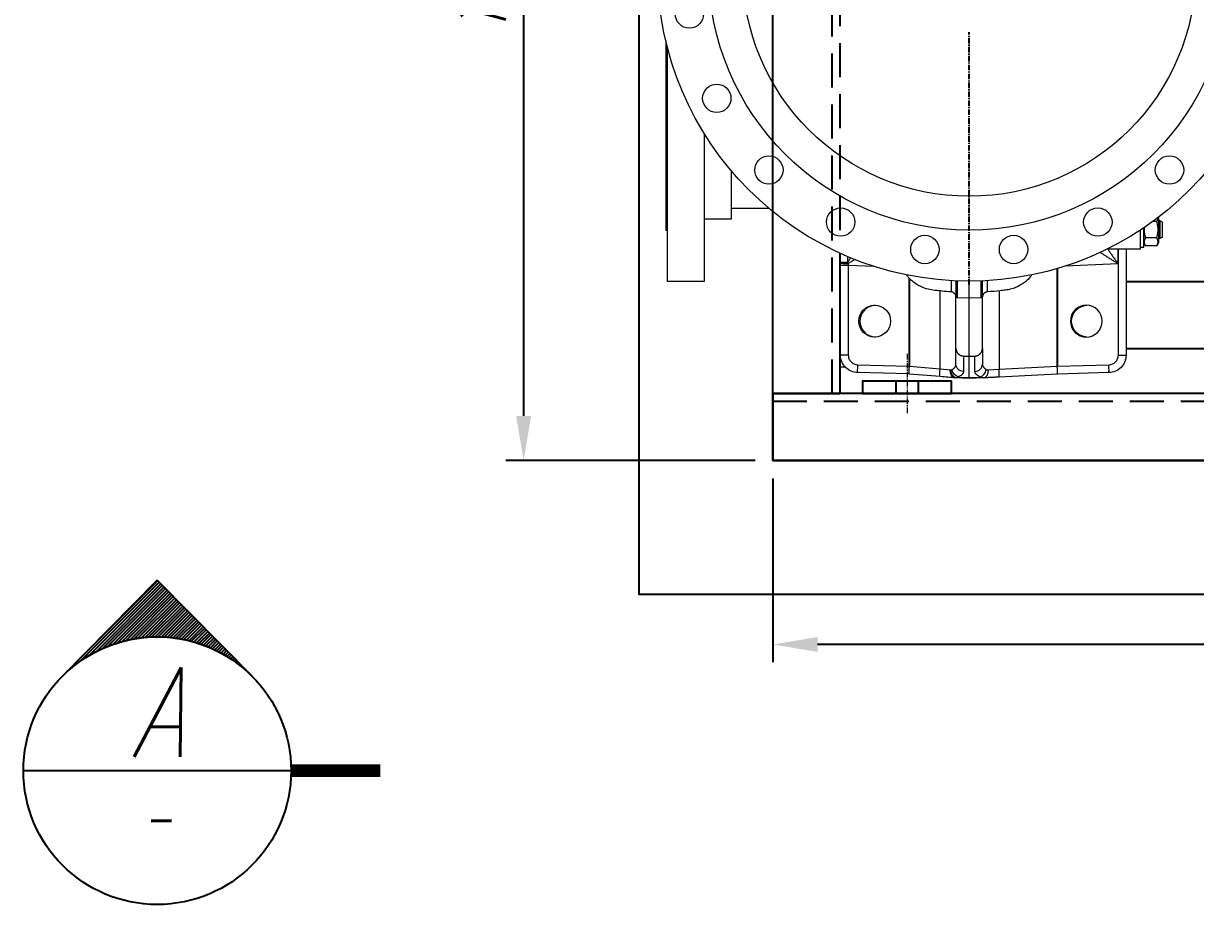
# Model space of a CAD drawing. Header units: millimetres. Extents: x -2122 to 22797, y 3569 to 89276.
# Drawn here: x 18591 to 19905, y 8156 to 9143 of the extents above; entities that cross this region are included whole.
import ezdxf
from ezdxf.enums import TextEntityAlignment as Align

# ---------------------------------------------------------------- set-up
doc = ezdxf.new("R2010")
doc.units = ezdxf.units.MM
doc.header["$LTSCALE"] = 20
doc.linetypes.add('CENTER', pattern=[2, 1.25, -0.25, 0.25, -0.25])
doc.linetypes.add('HIDDEN', pattern=[9.525, 6.35, -3.175])
doc.layers.add('IA-DIBUJO', color=3, linetype='Continuous', lineweight=30)
for name, color, linetype in [('IA-DIM', 7, 'Continuous'), ('IA-EJES', 4, 'CENTER'), ('IA-ESTRUCTURAS', 2, 'Continuous'), ('IA-SEGM', 1, 'HIDDEN'), ('IA-SIMBOLS', 2, 'Continuous')]:
    doc.layers.add(name, color=color, linetype=linetype)
doc.styles.add('ING-AMB', font='romans.shx', dxfattribs={"width": 0.75, "oblique": 15})
doc.styles.add('SALVADOR', font='romans.shx', dxfattribs={"width": 0.75, "oblique": 15})
doc.dimstyles.new('ING-AMB 12.5', dxfattribs={"dimscale": 12.5, "dimtxt": 3, "dimasz": 2.5, "dimexe": 1, "dimexo": 1, "dimgap": 1, "dimtad": 1, "dimdec": 0, "dimzin": 0, "dimdsep": 46, "dimtxsty": 'ING-AMB', "dimcen": 0.1, "dimclrd": 7, "dimclre": 7, "dimclrt": 2, "dimadec": 0, "dimazin": 0, "dimtfac": 1, "dimtdec": 0, "dimtmove": 0, "dimatfit": 3, "dimfxl": 1, "dimtolj": 1, "dimtzin": 0, "dimarcsym": 0})
doc.dimstyles.new('ING-AMB 20', dxfattribs={"dimscale": 20, "dimtxt": 3, "dimasz": 2.5, "dimexe": 1, "dimexo": 1, "dimgap": 1, "dimtad": 1, "dimdec": 0, "dimzin": 0, "dimdsep": 46, "dimtxsty": 'ING-AMB', "dimcen": 0.1, "dimclrd": 7, "dimclre": 7, "dimclrt": 2, "dimadec": 0, "dimazin": 0, "dimtfac": 1, "dimtdec": 0, "dimtmove": 0, "dimatfit": 0, "dimfxl": 1.25, "dimtolj": 1, "dimtzin": 0, "dimarcsym": 1})

# ---------------------------------------------------------------- blocks, each defined once
blk = doc.blocks.new('*U66')
at = {"layer": 'IA-EJES', "color": 0, "ltscale": 0.25, "transparency": 16777216}
for p, q in [((0, 69.85), (0, 352.75)), ((-352.75, 0), (-69.85, 0)), ((69.85, 0), (352.75, 0)), ((0, -352.75), (0, -69.85))]:
    blk.add_line(p, q, dxfattribs=at)
at = {"layer": 'IA-EJES', "color": 0, "linetype": 'Continuous', "ltscale": 0.25, "transparency": 16777216}
for p, q in [((0, -34.925), (0, 34.925)), ((-34.925, 0), (34.925, 0))]:
    blk.add_line(p, q, dxfattribs=at)
blk = doc.blocks.new('*D71')
at = {"layer": 'Defpoints', "color": 0, "transparency": 16777216}
for p in [(19431.3, 9753.2), (19151.9, 8653.2), (19431.3, 8653.2)]:
    blk.add_point(p, dxfattribs=at)
at = {"layer": 'IA-DIM', "color": 7, "lineweight": -2, "transparency": 16777216}
for p, q in [((19411.3, 9753.2), (19131.9, 9753.2)), ((19151.9, 9703.2), (19151.9, 8703.2)), ((19411.3, 8653.2), (19131.9, 8653.2))]:
    blk.add_line(p, q, dxfattribs=at)
at = {"layer": 'IA-DIM', "color": 7, "transparency": 16777216}
for points in [[(19143.5, 9703.2), (19160.2, 9703.2), (19151.9, 9753.2)], [(19143.5, 8703.2), (19160.2, 8703.2), (19151.9, 8653.2)]]:
    blk.add_solid(points, dxfattribs=at)
at = {"layer": 'IA-DIM', "color": 2, "transparency": 16777216, "insert": (19101.9, 9203.2), "char_height": 60, "attachment_point": 5, "rotation": 90, "style": 'ING-AMB'}
blk.add_mtext('\\A1;1100', dxfattribs=at)
blk = doc.blocks.new('*D72')
at = {"layer": 'Defpoints', "color": 0, "transparency": 16777216}
for p in [(19431.3, 8653.2), (22326.3, 8653.2), (19431.3, 8447.1)]:
    blk.add_point(p, dxfattribs=at)
at = {"layer": 'IA-DIM', "color": 7, "lineweight": -2, "transparency": 16777216}
for p, q in [((19431.3, 8633.2), (19431.3, 8427.1)), ((22326.3, 8633.2), (22326.3, 8427.1)), ((22276.3, 8447.1), (19481.3, 8447.1))]:
    blk.add_line(p, q, dxfattribs=at)
at = {"layer": 'IA-DIM', "color": 7, "transparency": 16777216}
for points in [[(19481.3, 8455.5), (19481.3, 8438.8), (19431.3, 8447.1)], [(22276.3, 8455.5), (22276.3, 8438.8), (22326.3, 8447.1)]]:
    blk.add_solid(points, dxfattribs=at)
at = {"layer": 'IA-DIM', "color": 2, "transparency": 16777216, "insert": (20878.8, 8497.1), "char_height": 60, "attachment_point": 5, "style": 'ING-AMB'}
blk.add_mtext('\\A1;2895', dxfattribs=at)
blk = doc.blocks.new('A$C95565289')
at = {"color": 0, "linetype": 'Continuous', "lineweight": 0}
for centre, radius in [((-3202.5, 13552.9), 349.2), ((-3252.2, 13866.4), 15.9), ((-3152.8, 13866.4), 15.9), ((-3346.6, 13835.7), 15.9), ((-3058.3, 13835.7), 15.9), ((-3202.5, 13552.9), 292.1), ((-3202.5, 13552.9), 254), ((-3427, 13777.4), 15.9), ((-2978, 13777.4), 15.9), ((-3485.4, 13697), 15.9), ((-2919.6, 13697), 15.9), ((-3516.1, 13602.5), 15.9), ((-2888.9, 13602.5), 15.9), ((-3516.1, 13503.2), 15.9), ((-2888.9, 13503.2), 15.9), ((-3485.4, 13408.7), 15.9), ((-2919.6, 13408.7), 15.9), ((-3427, 13328.3), 15.9), ((-2978, 13328.3), 15.9), ((-3346.6, 13270), 15.9), ((-3058.3, 13270), 15.9), ((-3252.2, 13239.3), 15.9), ((-3152.8, 13239.3), 15.9)]:
    blk.add_circle(centre, radius, dxfattribs=at)
blk = doc.blocks.new('*D73')
at = {"layer": 'Defpoints', "color": 0, "transparency": 16777216}
for p in [(19814.2, 9398.1), (19488.4, 9008.4)]:
    blk.add_point(p, dxfattribs=at)
at = {"layer": 'IA-DIM', "color": 7, "lineweight": -2, "transparency": 16777216}
blk.add_line((19650.8, 9202.6), (19794.2, 9374.1), dxfattribs=at)
at = {"layer": 'IA-DIM', "color": 7, "transparency": 16777216}
blk.add_solid([(19790.2, 9377.5), (19798.2, 9370.8), (19814.2, 9398.1)], dxfattribs=at)
at = {"layer": 'IA-DIM', "color": 2, "transparency": 16777216, "insert": (19667.7, 9271.5), "char_height": 37.5, "attachment_point": 5, "rotation": 50.1054, "style": 'ING-AMB'}
blk.add_mtext('\\A1;∅508', dxfattribs=at)
blk = doc.blocks.new('*X26')
at = {"color": 0}
for p, q in [((-1.416, 4.771), (2.656, 8.843)), ((-1.328, 4.683), (3.081, 9.091)), ((-1.239, 4.595), (2.763, 8.597)), ((-1.15, 4.507), (2.548, 8.205)), ((-1.061, 4.419), (2.385, 7.865)), ((-0.972, 4.331), (2.256, 7.559)), ((-0.883, 4.243), (2.15, 7.277)), ((-0.794, 4.155), (2.063, 7.013)), ((-0.705, 4.068), (1.991, 6.764)), ((-0.617, 3.98), (1.93, 6.526)), ((-0.528, 3.892), (1.88, 6.299)), ((-0.439, 3.804), (1.839, 6.081)), ((-0.35, 3.716), (1.805, 5.871)), ((-0.261, 3.628), (1.778, 5.667)), ((-0.172, 3.54), (1.758, 5.47)), ((-0.083, 3.452), (1.743, 5.278)), ((0.006, 3.364), (1.733, 5.092)), ((0.095, 3.277), (1.728, 4.91)), ((0.183, 3.189), (1.727, 4.733)), ((0.272, 3.101), (1.731, 4.559)), ((0.361, 3.013), (1.738, 4.39)), ((0.45, 2.925), (1.749, 4.224)), ((0.539, 2.837), (1.763, 4.061)), ((0.628, 2.749), (1.78, 3.902)), ((0.717, 2.661), (1.801, 3.745)), ((0.806, 2.573), (1.824, 3.592)), ((0.895, 2.486), (1.85, 3.441)), ((0.983, 2.398), (1.879, 3.293)), ((1.072, 2.31), (1.91, 3.148)), ((1.161, 2.222), (1.944, 3.004)), ((1.25, 2.134), (1.98, 2.864)), ((1.339, 2.046), (2.018, 2.725)), ((1.428, 1.958), (2.059, 2.589)), ((1.517, 1.87), (2.101, 2.455)), ((1.606, 1.782), (2.146, 2.323)), ((1.695, 1.695), (2.193, 2.193)), ((1.783, 1.607), (2.241, 2.065)), ((1.872, 1.519), (2.292, 1.938)), ((1.961, 1.431), (2.344, 1.814)), ((2.05, 1.343), (2.399, 1.692)), ((2.139, 1.255), (2.455, 1.571)), ((2.228, 1.167), (2.513, 1.452)), ((2.317, 1.079), (2.572, 1.335)), ((2.406, 0.991), (2.634, 1.219)), ((2.494, 0.903), (2.697, 1.106)), ((2.583, 0.816), (2.761, 0.993)), ((2.672, 0.728), (2.827, 0.883)), ((2.761, 0.64), (2.895, 0.774)), ((2.85, 0.552), (2.965, 0.667)), ((2.939, 0.464), (3.036, 0.561)), ((3.028, 0.376), (3.108, 0.457)), ((3.117, 0.288), (3.182, 0.354)), ((3.206, 0.2), (3.258, 0.253)), ((3.294, 0.112), (3.335, 0.153)), ((3.383, 0.025), (3.414, 0.055)), ((3.472, -0.063), (3.494, -0.042)), ((3.561, -0.151), (3.575, -0.137)), ((3.65, -0.239), (3.659, -0.23)), ((3.739, -0.327), (3.743, -0.323)), ((3.828, -0.415), (3.829, -0.413)), ((3.917, -0.503), (3.917, -0.503))]:
    blk.add_line(p, q, dxfattribs=at)
blk = doc.blocks.new('CIRCO1')
for q in [(-5.273, 5.333), (-5.273, -5.333)]:
    blk.add_line((-10.667, 0), q)
at = {"const_width": 0.7}
blk.add_lwpolyline([(0, -7.5), (0, -12.5)], dxfattribs=at)
blk.add_arc((0, 0), 7.5, 134.67785, 225.32215)
blk.add_blockref('*X26', (-9.227, -4.793))
blk = doc.blocks.new('CIRCO')
blk.add_line((-7.5, 0), (7.5, 0))
blk.add_circle((0, 0), 7.5)
at = {"style": 'SALVADOR', "oblique": 15, "width": 0.75}
for tag, height, p in [('N', 5, (0, 0.78)), ('REFER', 2, (0, -3.677))]:
    blk.add_attdef(tag, text='', height=height, dxfattribs=at).set_placement(p, align=Align.CENTER)

msp = doc.modelspace()

# ---------------------------------------------------------------- linework, layer by layer
for points in [[(19281.3, 9903.2), (22476.3, 9903.2), (22476.3, 8503.2), (19281.3, 8503.2)], [(19431.3, 9753.2), (22326.3, 9753.2), (22326.3, 8653.2), (19431.3, 8653.2)]]:
    msp.add_lwpolyline(points, close=True)
at = {"layer": 'IA-DIBUJO', "color": 3, "linetype": 'Continuous', "lineweight": 0}
for p, q in [((19311.3, 9123.4), (19311.3, 8911.1)), ((19312.8, 9117.2), (19312.8, 8854)), ((19354.2, 9019.6), (19354.2, 8854)), ((19384.5, 8977.9), (19384.5, 8923.8)), ((19426.8, 8935.7), (19384.5, 8935.7)), ((19384.5, 8923.8), (19354.2, 8923.8)), ((19861.3, 8921), (19857, 8921)), ((19863.5, 8925.8), (19863.5, 8897.5)), ((19865.1, 8921.7), (19863.5, 8921.7)), ((19865.1, 8921.7), (19865.1, 8921.2)), ((19868, 8920.2), (19865.1, 8921.7)), ((19865.1, 8921.2), (19865.1, 8902)), ((19312.8, 8911.1), (19311.3, 8911.1)), ((19842.9, 8911.2), (19842.9, 8890.1)), ((19846.9, 8892.1), (19846.9, 8913.9)), ((19868, 8919.8), (19868, 8920.2)), ((19868, 8903.5), (19868, 8919.8)), ((19846.9, 8897.5), (19849.1, 8893.6)), ((19861.3, 8902.7), (19849.1, 8902.7)), ((19863.5, 8897.5), (19861.3, 8893.6)), ((19865.1, 8902), (19863.5, 8902)), ((19868, 8903.5), (19865.1, 8902)), ((19507.1, 8875), (19507.1, 8885.2)), ((19514.8, 8881.8), (19514.8, 8875)), ((19842.9, 8890.1), (19806.1, 8890.1)), ((19818, 8890.1), (19818, 8873.8)), ((19818.5, 8771.4), (19818.5, 8890.1)), ((19827.1, 8890.1), (19827.1, 8771.4)), ((19846.9, 8892.1), (19842.9, 8892.1)), ((19861.3, 8893.6), (19849.1, 8893.6)), ((19507.1, 8875), (19507.1, 8874.8)), ((19514.8, 8875), (19507.1, 8875)), ((19507.1, 8871.9), (19507.1, 8874.8)), ((19507.1, 8771.4), (19507.1, 8871.9)), ((19515.8, 8871.9), (19507.1, 8871.9)), ((19545.1, 8870.5), (19515.8, 8871.9)), ((19515.8, 8871.9), (19515.8, 8771.4)), ((19750, 8759), (19750, 8868.2)), ((19750.2, 8868.3), (19750.2, 8759)), ((19818, 8873.8), (19759.3, 8871.1)), ((19584, 8759), (19584, 8857.7)), ((19584.4, 8857.2), (19584.4, 8759)), ((19354.2, 8854), (19312.8, 8854)), ((19506.3, 8853.3), (19506.3, 8778.3)), ((19507.1, 8853.3), (19506.3, 8853.3)), ((19618.6, 8756.1), (19618.6, 8843.2)), ((19684.9, 8843.3), (19684.9, 8755.6)), ((19636.5, 8778.8), (19636.5, 8836.9)), ((19651.3, 8835), (19638.3, 8835.7)), ((19664.4, 8835.7), (19651.3, 8835)), ((19651.3, 8770), (19651.3, 8835)), ((19666.1, 8778.8), (19666.1, 8836.9)), ((19507.1, 8778.3), (19506.3, 8778.3)), ((19636.5, 8761.3), (19636.5, 8778.8)), ((19666.1, 8778.8), (19666.1, 8761.3)), ((19515.8, 8771.4), (19507.1, 8771.4)), ((19644.9, 8770.3), (19644.9, 8752.9)), ((19651.3, 8746.2), (19651.3, 8770)), ((19657.7, 8753), (19657.7, 8770.3)), ((19818.5, 8771.4), (19827.1, 8771.4)), ((19512.5, 8757.8), (19506.3, 8757.8)), ((19526.4, 8760.5), (19584, 8759)), ((19584, 8750.2), (19526.4, 8751.7)), ((19584, 8759), (19584, 8759)), ((19584, 8750.2), (19584, 8750.2)), ((19584.3, 8759), (19584.4, 8759)), ((19584.5, 8750.1), (19584.3, 8750.1)), ((19584.4, 8759), (19618.6, 8756.1)), ((19618.8, 8747.2), (19584.5, 8750.1)), ((19618.6, 8756.1), (19629.9, 8754.7)), ((19672.9, 8754.7), (19684.9, 8755.6)), ((19684.9, 8755.6), (19750, 8759)), ((19750, 8750.1), (19684.9, 8746.7)), ((19750.2, 8759), (19807.9, 8760.5)), ((19807.9, 8751.7), (19750.2, 8750.1)), ((19636.5, 8745.7), (19635.1, 8745.9)), ((19651.3, 8745), (19636.5, 8745.7)), ((19638.8, 8746.8), (19651.3, 8746.2)), ((19651.3, 8746.2), (19664, 8746.8)), ((19651.3, 8746.2), (19651.3, 8745)), ((19667.5, 8745.8), (19651.3, 8745))]:
    msp.add_line(p, q, dxfattribs=at)
msp.add_circle((19875.8, 8978.7), 15.9, dxfattribs=at)
for centre, major_axis, ratio, start_param, end_param in [((19516, 8874.8), (-8.89, 0), 0.101107, 0, 1.540164), ((19516, 8874.9), (6.28, -7.72), 0.085429, -1.653305, -1.511703), ((19516, 8871.9), (0.4, -19.8), 0.011734, -1.671474, -1.570257), ((19545.4, 8809.4), (0, 17.8), 0.999657, -4.712389, 1.570796), ((19546.6, 8809.4), (17.8, 0), 0.998972, 1.605752, 3.141593), ((19546.6, 8809.4), (17.8, 0), 0.998972, -3.141593, -1.605752), ((19565.8, 8429.7), (18.3, 320.4), 0.135854, -0.003627, 0.004211), ((19657.2, 8761.3), (8.89, 0), 0.939693, -1.518436, 0), ((19663.5, 8755.2), (3.31, 8.25), 0.758652, -2.58975, -1.27558), ((19667.1, 8754.7), (0.47, -8.88), 0.656337, 0, 1.536413), ((19684.4, 8755.6), (0.47, -8.88), 0.052264, 0, 1.568057), ((19749.6, 8759), (0.47, -8.88), 0.052264, 0, 1.568057), ((19750.3, 8745.7), (-5.13, -0.2), 0.866804, -1.585897, -1.555695), ((19749.9, 8759), (0.23, -8.89), 0.026168, 0, 1.570111), ((19807.7, 8760.5), (0.23, -8.89), 0.026168, 0, 1.570111), ((19637.9, 8765.5), (-1.3, -19.7), 0.034018, 0.000537, 0.113305)]:
    msp.add_ellipse(centre, major_axis=major_axis, ratio=ratio, start_param=start_param, end_param=end_param, dxfattribs=at)
at = {"layer": 'IA-DIBUJO', "color": 3, "linetype": 'Continuous', "lineweight": 0, "extrusion": (0, 0, -1)}
msp.add_ellipse((19782.5, 8809.4), major_axis=(-17.8, 0), ratio=0.998972, dxfattribs=at)
for centre, major_axis, ratio, start_param, end_param in [((19783.8, 8809.4), (0, 17.8), 0.999657, -1.570796, -0.035152), ((19783.8, 8809.4), (0, -17.8), 0.999657, 0.035152, 1.570796), ((19526.6, 8760.5), (-0.23, -8.89), 0.026168, 0, 1.570111), ((19584.2, 8759), (-0.23, -8.89), 0.028592, 0, 1.570048), ((19584.2, 8759), (-0.23, -8.89), 0.026168, 0, 1.570111), ((19585.1, 8759), (-0.74, -8.86), 0.08588, 0, 1.563578), ((19566.3, 7952.7), (17.6, 806.4), 0.054305, 0.002367, 0.010179), ((19585.2, 8759), (-0.74, -8.86), 0.095491, 0, 1.56277), ((19619.5, 8756.1), (-0.74, -8.86), 0.095491, 0, 1.56277), ((19635.9, 8754.7), (-0.74, -8.86), 0.665908, 0, 1.514885), ((19639.3, 8755.2), (-3.36, 8.23), 0.762689, -2.585241, -1.269296), ((19645.4, 8761.3), (-8.89, 0), 0.939693, -1.518436, 0), ((19750.3, 8747.9), (0.1, 11.1), 0.461214, -0.063438, -0.033236)]:
    msp.add_ellipse(centre, major_axis=major_axis, ratio=ratio, start_param=start_param, end_param=end_param, dxfattribs=at)
at = {"layer": 'IA-DIBUJO', "color": 3, "linetype": 'Continuous', "lineweight": 0}
for points, weights, degree in [([(19862.7, 8925.2), (19862.6, 8923.2), (19861.3, 8921)], [1.07680700835, 1.07086787982, 1], 2), ([(19861.3, 8921), (19863.9, 8911.9), (19861.3, 8902.7)], [1, 1.15470053838, 1], 2), ([(19849.1, 8902.7), (19847.3, 8909), (19847.8, 8914.5)], [1, 1.10127015893, 1.06995325389], 2), ([(19849.1, 8893.6), (19846.5, 8898.2), (19849.1, 8902.7)], [1, 1.15470053838, 1], 2), ([(19861.3, 8902.7), (19863.9, 8898.2), (19861.3, 8893.6)], [1, 1.15470053838, 1], 2), ([(19636.5, 8778.8), (19636.5, 8774), (19639.9, 8770.5), (19644.9, 8770.3)], [1, 0.816916247342, 0.816916247342, 1], 3), ([(19657.7, 8770.3), (19662.7, 8770.5), (19666.1, 8774), (19666.1, 8778.8)], [1, 0.816916247341, 0.816916247341, 1], 3), ([(19636.5, 8745.7), (19636.5, 8745.7), (19636.5, 8745.7), (19636.5, 8745.7)], [1, 0.999999904181, 0.999999904181, 1], 3)]:
    msp.add_rational_spline(points, weights, degree=degree, dxfattribs=at)
for points, knots in [([(19818, 8873.8), (19817.5, 8874.1), (19816.9, 8874.4), (19816.4, 8874.8), (19815.8, 8875.1), (19815.2, 8875.5), (19814.7, 8875.9), (19814.1, 8876.2), (19813.5, 8876.6), (19813, 8877), (19812.4, 8877.3), (19811.8, 8877.7), (19811.2, 8878.1), (19811.1, 8878.1), (19811, 8878.2), (19810.9, 8878.3), (19810.3, 8878.6), (19809.7, 8879), (19809.1, 8879.4), (19808.6, 8879.7), (19808, 8880.1), (19807.4, 8880.5), (19806.8, 8880.8), (19806.3, 8881.2), (19805.7, 8881.5), (19805.2, 8881.9), (19804.7, 8882.2), (19804.2, 8882.5), (19803.7, 8882.8), (19803.2, 8883.2), (19802.7, 8883.5), (19802.2, 8883.8), (19801.7, 8884.1), (19801.3, 8884.4), (19800.8, 8884.7), (19800.4, 8885), (19800, 8885.2), (19799.5, 8885.5), (19799.1, 8885.8), (19798.7, 8886), (19798.6, 8886.1), (19798.6, 8886.1), (19798.5, 8886.2), (19798.4, 8886.3), (19798.3, 8886.3), (19798.2, 8886.4)], [4.712389, 4.712389, 4.712389, 4.712389, 4.7699355, 4.7699355, 4.7699355, 4.8293227, 4.8293227, 4.8293227, 4.8898607, 4.8898607, 4.8898607, 4.9519053, 4.9519053, 4.9519053, 4.9626066, 4.9626066, 4.9626066, 5.0248599, 5.0248599, 5.0248599, 5.0871268, 5.0871268, 5.0871268, 5.1483693, 5.1483693, 5.1483693, 5.2054602, 5.2054602, 5.2054602, 5.2661718, 5.2661718, 5.2661718, 5.3237944, 5.3237944, 5.3237944, 5.3804612, 5.3804612, 5.3804612, 5.4358685, 5.4358685, 5.4358685, 5.4483065, 5.4483065, 5.4483065, 5.46126, 5.46126, 5.46126, 5.46126]), ([(19806.7, 8890.1), (19806.9, 8889.8), (19807.2, 8889.4), (19807.5, 8889), (19807.8, 8888.5), (19808.1, 8888), (19808.5, 8887.5), (19808.5, 8887.4), (19808.6, 8887.3), (19808.7, 8887.2), (19809.1, 8886.6), (19809.4, 8886.1), (19809.8, 8885.6), (19810.2, 8885), (19810.5, 8884.5), (19810.9, 8883.9), (19811.3, 8883.4), (19811.7, 8882.8), (19812.1, 8882.2), (19812.5, 8881.7), (19812.8, 8881.2), (19813.2, 8880.7), (19813.6, 8880.1), (19814, 8879.5), (19814.4, 8878.9), (19814.8, 8878.4), (19815.2, 8877.8), (19815.6, 8877.3), (19815.9, 8876.7), (19816.3, 8876.2), (19816.7, 8875.6), (19817.1, 8875.1), (19817.4, 8874.6), (19817.8, 8874.1), (19817.9, 8874), (19817.9, 8873.9), (19818, 8873.8)], [0.9562511, 0.9562511, 0.9562511, 0.9562511, 1.0048791, 1.0048791, 1.0048791, 1.0639955, 1.0639955, 1.0639955, 1.0777251, 1.0777251, 1.0777251, 1.1389996, 1.1389996, 1.1389996, 1.2010213, 1.2010213, 1.2010213, 1.2632689, 1.2632689, 1.2632689, 1.3205787, 1.3205787, 1.3205787, 1.3831331, 1.3831331, 1.3831331, 1.4434306, 1.4434306, 1.4434306, 1.5025489, 1.5025489, 1.5025489, 1.5601619, 1.5601619, 1.5601619, 1.5707963, 1.5707963, 1.5707963, 1.5707963]), ([(19514.8, 8875), (19515.2, 8875.5), (19515.6, 8876), (19516, 8876.6), (19516.4, 8877.1), (19516.7, 8877.7), (19517.1, 8878.2), (19517.5, 8878.8), (19517.9, 8879.4), (19518.3, 8879.9), (19518.4, 8880), (19518.4, 8880.1), (19518.5, 8880.2)], [4.8170827, 4.8170827, 4.8170827, 4.8170827, 4.876531, 4.876531, 4.876531, 4.9370751, 4.9370751, 4.9370751, 4.99925, 4.99925, 4.99925, 5.0104965, 5.0104965, 5.0104965, 5.0104965]), ([(19522.9, 8878.4), (19522.7, 8878.3), (19522.5, 8878.2), (19522.3, 8878), (19521.7, 8877.7), (19521.2, 8877.3), (19520.6, 8877), (19520, 8876.6), (19519.4, 8876.2), (19518.9, 8875.9), (19518.3, 8875.5), (19517.8, 8875.2), (19517.2, 8874.8), (19516.7, 8874.5), (19516.2, 8874.2), (19515.7, 8873.9)], [1.2111407, 1.2111407, 1.2111407, 1.2111407, 1.2341211, 1.2341211, 1.2341211, 1.2962575, 1.2962575, 1.2962575, 1.3573949, 1.3573949, 1.3573949, 1.4167279, 1.4167279, 1.4167279, 1.4694597, 1.4694597, 1.4694597, 1.4694597]), ([(19631, 8842.2), (19627.6, 8842.4), (19624.3, 8842.7), (19615.7, 8843.5), (19610.3, 8843.9), (19602.6, 8845.8), (19600.1, 8846.7), (19595.9, 8848.6), (19594.2, 8849.5), (19590.9, 8851.6), (19589.3, 8852.8), (19586.4, 8855.2), (19585, 8856.5), (19582.8, 8858.9), (19581.9, 8860), (19581, 8861.1)], [0.000089, 0.000089, 0.000089, 0.000089, 10.001226, 10.001226, 25.997708, 25.997708, 33.945416, 33.945416, 39.837815, 39.837815, 45.700608, 45.700608, 51.483971, 51.483971, 55.943679, 55.943679, 55.943679, 55.943679]), ([(19721.6, 8861.1), (19721.3, 8860.7), (19720.9, 8860.3), (19719.6, 8858.6), (19718.4, 8857.3), (19716, 8854.9), (19714.6, 8853.8), (19711.7, 8851.6), (19710.1, 8850.5), (19706.8, 8848.6), (19705.1, 8847.8), (19701.5, 8846.3), (19699.6, 8845.7), (19695.8, 8844.7), (19693.8, 8844.4), (19690, 8843.9), (19688, 8843.7), (19681.3, 8842.9), (19676.5, 8842.5), (19671.7, 8842.2)], [24.372152, 24.372152, 24.372152, 24.372152, 26.163166, 26.163166, 31.277786, 31.277786, 36.734544, 36.734544, 42.42656, 42.42656, 48.24453, 48.24453, 54.121384, 54.121384, 60.024481, 60.024481, 65.882242, 65.882242, 80.336647, 80.336647, 80.336647, 80.336647]), ([(19631, 8854.6), (19631, 8854.4), (19631, 8854.3), (19631, 8854.1), (19631, 8853.6), (19631, 8853.1), (19631, 8852.6), (19631, 8852.1), (19631, 8851.6), (19631, 8851.1), (19631, 8850.8), (19631, 8850.5), (19631, 8850.2), (19631, 8849.9), (19631, 8849.7), (19631, 8849.4), (19631, 8848.8), (19631, 8848.3), (19631, 8847.8), (19631, 8847.3), (19631, 8846.8), (19631, 8846.4), (19631, 8845.1), (19631, 8844.1), (19631, 8843.4), (19631, 8842.6), (19631, 8842.2), (19631, 8842.2)], [19.522374, 19.522374, 19.522374, 19.522374, 19.610622, 19.610622, 19.610622, 19.925287, 19.925287, 19.925287, 20.242363, 20.242363, 20.242363, 20.450296, 20.450296, 20.450296, 20.658361, 20.658361, 20.658361, 21.074876, 21.074876, 21.074876, 21.513853, 21.513853, 21.513853, 22.779238, 22.779238, 22.779238, 24.312432, 24.312432, 24.312432, 24.312432]), ([(19636.4, 8837.3), (19636.3, 8837.9), (19636.1, 8838.5), (19635.5, 8839.7), (19635.1, 8840.2), (19634.1, 8841), (19633.6, 8841.4), (19632.4, 8842), (19631.7, 8842.1), (19631, 8842.2)], [0, 0, 0, 0, 1.920766, 1.920766, 3.847326, 3.847326, 5.773663, 5.773663, 7.850881, 7.850881, 7.850881, 7.850881]), ([(19636.4, 8854.3), (19636.4, 8853.1), (19636.4, 8852), (19636.4, 8849.3), (19636.4, 8847.8), (19636.4, 8845.8), (19636.4, 8845.1), (19636.4, 8843.9), (19636.4, 8843.4), (19636.4, 8840.7), (19636.4, 8839.2), (19636.4, 8837.9), (19636.4, 8837.6), (19636.4, 8837.3), (19636.4, 8837.3), (19636.4, 8837.3), (19636.4, 8837.3), (19636.4, 8837.3)], [0.15814914, 0.15814914, 0.15814914, 0.15814914, 0.16403078, 0.16403078, 0.1731436, 0.1731436, 0.17770001, 0.17770001, 0.18225642, 0.18225642, 0.20048206, 0.20048206, 0.20959488, 0.20959488, 0.21415129, 0.21415129, 0.21452993, 0.21452993, 0.21452993, 0.21452993]), ([(19638.3, 8835.7), (19638.3, 8835.7), (19638.3, 8835.7), (19638.3, 8835.7), (19638.3, 8835.7), (19638.3, 8835.9), (19638.3, 8836.2), (19638.3, 8837.6), (19638.3, 8839.1), (19638.2, 8841.8), (19638.2, 8842.4), (19638.2, 8843.6), (19638.2, 8844.2), (19638.2, 8846.3), (19638.2, 8847.8), (19638.2, 8850.9), (19638.2, 8852.5), (19638.2, 8854.2)], [0.07736687, 0.07736687, 0.07736687, 0.07736687, 0.07768068, 0.07768068, 0.08225013, 0.08225013, 0.09138904, 0.09138904, 0.10966684, 0.10966684, 0.11423629, 0.11423629, 0.11880575, 0.11880575, 0.12794465, 0.12794465, 0.13613026, 0.13613026, 0.13613026, 0.13613026]), ([(19651.3, 8835), (19651.3, 8835), (19651.3, 8835.5), (19651.3, 8838.5), (19651.3, 8842.4), (19651.3, 8850.1), (19651.3, 8852), (19651.3, 8854)], [0.80576467, 0.80576467, 0.80576467, 0.80576467, 0.82268474, 0.82268474, 0.85592911, 0.85592911, 0.86558554, 0.86558554, 0.86558554, 0.86558554]), ([(19664.4, 8849.3), (19664.8, 8849.8), (19665.1, 8850.4), (19665.8, 8852.1), (19666.1, 8853.2), (19666.1, 8854.3)], [-140.597425, -140.597425, -140.597425, -140.597425, -140.089713, -140.089713, -139.262054, -139.262054, -139.262054, -139.262054]), ([(19664.4, 8854.2), (19664.4, 8852.5), (19664.4, 8850.9), (19664.4, 8847.8), (19664.4, 8846.3), (19664.4, 8844.2), (19664.4, 8843.6), (19664.4, 8842.4), (19664.4, 8841.8), (19664.4, 8839.1), (19664.4, 8837.6), (19664.4, 8836.2), (19664.4, 8835.9), (19664.4, 8835.7), (19664.4, 8835.7), (19664.4, 8835.7), (19664.4, 8835.7), (19664.4, 8835.7)], [0.15664511, 0.15664511, 0.15664511, 0.15664511, 0.16483302, 0.16483302, 0.17399041, 0.17399041, 0.17856911, 0.17856911, 0.18314781, 0.18314781, 0.20146259, 0.20146259, 0.21061999, 0.21061999, 0.21519868, 0.21519868, 0.21552471, 0.21552471, 0.21552471, 0.21552471]), ([(19666.2, 8837.3), (19666.2, 8837.3), (19666.2, 8837.3), (19666.2, 8837.3), (19666.2, 8837.3), (19666.2, 8837.6), (19666.2, 8837.9), (19666.2, 8839.2), (19666.2, 8840.7), (19666.2, 8843.4), (19666.2, 8843.9), (19666.2, 8845.2), (19666.2, 8845.8), (19666.2, 8847.8), (19666.2, 8849.3), (19666.3, 8852), (19666.3, 8853.1), (19666.3, 8854.3)], [0.07687894, 0.07687894, 0.07687894, 0.07687894, 0.07726536, 0.07726536, 0.08181038, 0.08181038, 0.09090042, 0.09090042, 0.10908051, 0.10908051, 0.11362553, 0.11362553, 0.11817055, 0.11817055, 0.12726059, 0.12726059, 0.13310886, 0.13310886, 0.13310886, 0.13310886]), ([(19671.7, 8842.2), (19671, 8842.1), (19670.4, 8842), (19669.2, 8841.5), (19668.7, 8841.1), (19667.7, 8840.3), (19667.3, 8839.8), (19666.6, 8838.6), (19666.3, 8838), (19666.2, 8837.3)], [0, 0, 0, 0, 1.920709, 1.920709, 3.847235, 3.847235, 5.773558, 5.773558, 7.848246, 7.848246, 7.848246, 7.848246]), ([(19671.7, 8842.2), (19671.7, 8842.2), (19671.7, 8842.2), (19671.7, 8842.5), (19671.7, 8843), (19671.7, 8843.7), (19671.7, 8844.5), (19671.7, 8845.5), (19671.7, 8846.5), (19671.7, 8847.6), (19671.7, 8848.9), (19671.7, 8850.1), (19671.7, 8851), (19671.7, 8851.6), (19671.7, 8851.9), (19671.7, 8852.1), (19671.7, 8852.3), (19671.7, 8852.4), (19671.7, 8852.5), (19671.7, 8852.6), (19671.7, 8852.7), (19671.7, 8852.9), (19671.7, 8853.1), (19671.7, 8853.4), (19671.7, 8853.7), (19671.7, 8854.1), (19671.7, 8854.4), (19671.7, 8854.6), (19671.7, 8854.6)], [16.253716, 16.253716, 16.253716, 16.253716, 16.540298, 17.053374, 17.530557, 17.971934, 18.378104, 18.751621, 19.0955, 19.410734, 19.814392, 20.119475, 20.343624, 20.42612, 20.488919, 20.56171, 20.571713, 20.591713, 20.611704, 20.631686, 20.67162, 20.711517, 20.751376, 20.791198, 20.870729, 20.95011, 21.029341, 21.042115, 21.042115, 21.042115, 21.042115]), ([(19638.3, 8835.7), (19638, 8835.7), (19637.8, 8835.7), (19637.4, 8835.9), (19637.2, 8836), (19636.9, 8836.3), (19636.8, 8836.4), (19636.6, 8836.7), (19636.6, 8836.8), (19636.5, 8837), (19636.5, 8837), (19636.4, 8837.2), (19636.4, 8837.2), (19636.4, 8837.3)], [0, 0, 0, 0, 0.640364, 0.640364, 1.282687, 1.282687, 1.924806, 1.924806, 2.240972, 2.240972, 2.447393, 2.447393, 2.660384, 2.660384, 2.660384, 2.660384]), ([(19666.2, 8837.3), (19666.2, 8837.2), (19666.2, 8837.2), (19666.2, 8837.1), (19666.2, 8837), (19666.1, 8836.8), (19666, 8836.7), (19665.8, 8836.4), (19665.7, 8836.2), (19665.4, 8836), (19665.2, 8835.9), (19664.8, 8835.7), (19664.6, 8835.7), (19664.4, 8835.7)], [0, 0, 0, 0, 0.15401, 0.15401, 0.370826, 0.370826, 0.798254, 0.798254, 1.404726, 1.404726, 2.04566, 2.04566, 2.659165, 2.659165, 2.659165, 2.659165]), ([(19526.4, 8751.7), (19523.8, 8751.7), (19521.3, 8752.3), (19516.6, 8754.3), (19514.5, 8755.8), (19510.9, 8759.4), (19509.5, 8761.6), (19507.6, 8766.3), (19507.1, 8768.9), (19507.1, 8771.4)], [1.596976, 1.596976, 1.596976, 1.596976, 1.98313, 1.98313, 2.369284, 2.369284, 2.755439, 2.755439, 3.141593, 3.141593, 3.141593, 3.141593]), ([(19515.8, 8771.4), (19515.8, 8770), (19516, 8768.6), (19517.1, 8766), (19517.9, 8764.8), (19519.8, 8762.8), (19521, 8762), (19523.6, 8760.9), (19525, 8760.6), (19526.4, 8760.5)], [3.141593, 3.141593, 3.141593, 3.141593, 3.527747, 3.527747, 3.913901, 3.913901, 4.300055, 4.300055, 4.686209, 4.686209, 4.686209, 4.686209]), ([(19807.9, 8760.5), (19809.3, 8760.6), (19810.7, 8760.9), (19813.2, 8762), (19814.4, 8762.8), (19816.4, 8764.8), (19817.2, 8766), (19818.2, 8768.6), (19818.5, 8770), (19818.5, 8771.4)], [4.738569, 4.738569, 4.738569, 4.738569, 5.124723, 5.124723, 5.510877, 5.510877, 5.897031, 5.897031, 6.283185, 6.283185, 6.283185, 6.283185]), ([(19827.1, 8771.4), (19827.1, 8768.9), (19826.6, 8766.3), (19824.7, 8761.6), (19823.3, 8759.4), (19819.8, 8755.8), (19817.6, 8754.3), (19813, 8752.3), (19810.4, 8751.7), (19807.9, 8751.7)], [0, 0, 0, 0, 0.386154, 0.386154, 0.772308, 0.772308, 1.158462, 1.158462, 1.544616, 1.544616, 1.544616, 1.544616]), ([(19630.8, 8754.7), (19631, 8754.7), (19631.2, 8754.7), (19631.5, 8754.8), (19631.6, 8754.9), (19631.9, 8755), (19632.1, 8755), (19632.2, 8755.1), (19632.3, 8755.1), (19632.3, 8755.2)], [0, 0, 0, 0, 0.00036327, 0.00036327, 0.000726768, 0.000726768, 0.001090772, 0.001090772, 0.001143575, 0.001143575, 0.001143575, 0.001143575]), ([(19636.5, 8745.9), (19636.4, 8745.9), (19636.3, 8746), (19636.1, 8746), (19636, 8746), (19635.9, 8746.1), (19635.7, 8746.1), (19635.6, 8746.2), (19635.5, 8746.2), (19635.4, 8746.3), (19635.3, 8746.3), (19635.1, 8746.4), (19634.9, 8746.5), (19634.8, 8746.6), (19634.6, 8746.7), (19634.5, 8746.8), (19634.4, 8746.9), (19634.4, 8746.9), (19634.4, 8746.9), (19634.2, 8747), (19634.1, 8747.1), (19634, 8747.2), (19633.9, 8747.3), (19633.8, 8747.4), (19633.6, 8747.5), (19633.6, 8747.6), (19633.5, 8747.7), (19633.4, 8747.8), (19633.3, 8747.9), (19633.2, 8748), (19633.1, 8748.1), (19633, 8748.2), (19632.9, 8748.4), (19632.8, 8748.5), (19632.7, 8748.6), (19632.6, 8748.7), (19632.6, 8748.9), (19632.5, 8749), (19632.4, 8749.2), (19632.3, 8749.3), (19632.2, 8749.5), (19632.1, 8749.7), (19632, 8749.8), (19632, 8749.9), (19631.9, 8750.1), (19631.9, 8750.2), (19631.8, 8750.3), (19631.7, 8750.4), (19631.7, 8750.6), (19631.6, 8750.7), (19631.6, 8750.9), (19631.5, 8751), (19631.5, 8751.2), (19631.4, 8751.3), (19631.4, 8751.5), (19631.3, 8751.5), (19631.3, 8751.6), (19631.3, 8751.6), (19631.3, 8751.8), (19631.2, 8752), (19631.2, 8752.2), (19631.1, 8752.3), (19631.1, 8752.5), (19631, 8752.7), (19631, 8752.9), (19631, 8753), (19631, 8753.1), (19630.9, 8753.3), (19630.9, 8753.5), (19630.9, 8753.7), (19630.9, 8753.7), (19630.9, 8753.8), (19630.9, 8753.9), (19630.9, 8754), (19630.9, 8754.1), (19630.9, 8754.2), (19630.8, 8754.4), (19630.8, 8754.5), (19630.8, 8754.6), (19630.8, 8754.6), (19630.8, 8754.7), (19630.8, 8754.7)], [0, 0, 0, 0, 0.000283757, 0.000283757, 0.000283757, 0.000569682, 0.000569682, 0.000569682, 0.000800321, 0.000800321, 0.000800321, 0.001168861, 0.001168861, 0.001168861, 0.001539334, 0.001539334, 0.001539334, 0.001600641, 0.001600641, 0.001600641, 0.00190103, 0.00190103, 0.00190103, 0.002204646, 0.002204646, 0.002204646, 0.002400962, 0.002400962, 0.002400962, 0.002675656, 0.002675656, 0.002675656, 0.002949858, 0.002949858, 0.002949858, 0.003201282, 0.003201282, 0.003201282, 0.003509579, 0.003509579, 0.003509579, 0.003820636, 0.003820636, 0.003820636, 0.004001603, 0.004001603, 0.004001603, 0.004251107, 0.004251107, 0.004251107, 0.004500601, 0.004500601, 0.004500601, 0.004750769, 0.004750769, 0.004750769, 0.004801924, 0.004801924, 0.004801924, 0.005105171, 0.005105171, 0.005105171, 0.005410147, 0.005410147, 0.005410147, 0.005602244, 0.005602244, 0.005602244, 0.005882859, 0.005882859, 0.005882859, 0.006002405, 0.006002405, 0.006002405, 0.006178936, 0.006178936, 0.006178936, 0.006356838, 0.006356838, 0.006356838, 0.006402565, 0.006402565, 0.006402565, 0.006402565]), ([(19632.3, 8755.2), (19632.5, 8755.3), (19632.8, 8755.4), (19633, 8755.6), (19633.2, 8755.7), (19633.4, 8755.9), (19633.6, 8756.1), (19633.8, 8756.2), (19634, 8756.4), (19634.2, 8756.6), (19634.4, 8756.8), (19634.6, 8756.9), (19634.8, 8757.1), (19634.9, 8757.3), (19635.1, 8757.5), (19635.2, 8757.7), (19635.3, 8757.8), (19635.4, 8757.9), (19635.4, 8757.9), (19635.6, 8758.1), (19635.7, 8758.3), (19635.8, 8758.5), (19635.9, 8758.7), (19636, 8758.9), (19636.1, 8759.2), (19636.2, 8759.4), (19636.2, 8759.6), (19636.3, 8759.8), (19636.4, 8760), (19636.4, 8760.2), (19636.4, 8760.4), (19636.5, 8760.6), (19636.5, 8760.8), (19636.5, 8761), (19636.5, 8761.1), (19636.5, 8761.2), (19636.5, 8761.3)], [0.7530721, 0.7530721, 0.7530721, 0.7530721, 0.8129194, 0.8129194, 0.8129194, 0.8734478, 0.8734478, 0.8734478, 0.9349025, 0.9349025, 0.9349025, 0.9967552, 0.9967552, 0.9967552, 1.0589257, 1.0589257, 1.0589257, 1.0859032, 1.0859032, 1.0859032, 1.148438, 1.148438, 1.148438, 1.2112001, 1.2112001, 1.2112001, 1.2737574, 1.2737574, 1.2737574, 1.3359324, 1.3359324, 1.3359324, 1.3973459, 1.3973459, 1.3973459, 1.4187489, 1.4187489, 1.4187489, 1.4187489]), ([(19644.9, 8752.9), (19644.9, 8752.7), (19644.9, 8752.5), (19644.9, 8752.1), (19644.8, 8752), (19644.7, 8751.6), (19644.6, 8751.4), (19644.4, 8751), (19644.3, 8750.8), (19644.1, 8750.4), (19643.9, 8750.2), (19643.7, 8749.9), (19643.5, 8749.7), (19643.2, 8749.4), (19643, 8749.2), (19642.6, 8748.9), (19642.3, 8748.7), (19641.9, 8748.4), (19641.6, 8748.2), (19641.1, 8747.9), (19640.8, 8747.8), (19640.3, 8747.5), (19640, 8747.3), (19639.4, 8747.1), (19639.1, 8746.9), (19638.8, 8746.8)], [4.8644364, 4.8644364, 4.8644364, 4.8644364, 4.9204346, 4.9204346, 4.9769257, 4.9769257, 5.0339933, 5.0339933, 5.0912139, 5.0912139, 5.1483818, 5.1483818, 5.1972786, 5.1972786, 5.2542362, 5.2542362, 5.3111376, 5.3111376, 5.3676205, 5.3676205, 5.423734, 5.423734, 5.4791381, 5.4791381, 5.5301133, 5.5301133, 5.5301133, 5.5301133]), ([(19664, 8746.8), (19662, 8747.6), (19660.4, 8748.6), (19659.3, 8749.6), (19658.3, 8750.7), (19657.7, 8751.8), (19657.7, 8753)], [0.7457781, 0.7457781, 0.7457781, 0.7457781, 1.0822596, 1.0822596, 1.0822596, 1.4187489, 1.4187489, 1.4187489, 1.4187489]), ([(19666.1, 8761.3), (19666.1, 8761.1), (19666.2, 8760.9), (19666.2, 8760.7), (19666.2, 8760.5), (19666.2, 8760.3), (19666.3, 8760.1), (19666.3, 8759.8), (19666.4, 8759.6), (19666.5, 8759.4), (19666.6, 8759.2), (19666.6, 8759), (19666.7, 8758.8), (19666.8, 8758.6), (19667, 8758.4), (19667.1, 8758.2), (19667.1, 8758.1), (19667.2, 8758), (19667.2, 8758), (19667.4, 8757.8), (19667.5, 8757.6), (19667.7, 8757.4), (19667.9, 8757.2), (19668, 8757), (19668.2, 8756.8), (19668.4, 8756.7), (19668.6, 8756.5), (19668.8, 8756.3), (19669, 8756.2), (19669.2, 8756), (19669.4, 8755.8), (19669.6, 8755.7), (19669.8, 8755.5), (19670.1, 8755.4), (19670.2, 8755.3), (19670.3, 8755.2), (19670.4, 8755.2)], [4.8644364, 4.8644364, 4.8644364, 4.8644364, 4.9258249, 4.9258249, 4.9258249, 4.9878406, 4.9878406, 4.9878406, 5.0504982, 5.0504982, 5.0504982, 5.1132691, 5.1132691, 5.1132691, 5.1758114, 5.1758114, 5.1758114, 5.2009294, 5.2009294, 5.2009294, 5.263094, 5.263094, 5.263094, 5.3250515, 5.3250515, 5.3250515, 5.3863185, 5.3863185, 5.3863185, 5.4470465, 5.4470465, 5.4470465, 5.5068985, 5.5068985, 5.5068985, 5.5374072, 5.5374072, 5.5374072, 5.5374072]), ([(19670.4, 8755.2), (19670.6, 8755.1), (19670.7, 8755), (19671, 8754.9), (19671.2, 8754.8), (19671.4, 8754.8), (19671.5, 8754.8), (19671.6, 8754.7), (19671.6, 8754.7), (19671.7, 8754.7), (19671.8, 8754.7), (19672.1, 8754.7), (19672.2, 8754.7), (19672.5, 8754.7), (19672.6, 8754.7), (19672.8, 8754.7), (19672.9, 8754.7), (19672.9, 8754.7)], [0, 0, 0, 0, 0.000349042, 0.000349042, 0.000703279, 0.000703279, 0.00091334, 0.00091334, 0.000922737, 0.000922737, 0.001172937, 0.001172937, 0.001428923, 0.001428923, 0.001696001, 0.001696001, 0.00182668, 0.00182668, 0.00182668, 0.00182668]), ([(19635.1, 8745.9), (19632.9, 8746), (19630.3, 8746.3), (19627.5, 8746.5), (19624.7, 8746.7), (19621.7, 8747), (19618.8, 8747.2)], [0.8403366, 0.8403366, 0.8403366, 0.8403366, 1.1575806, 1.1575806, 1.1575806, 1.4748248, 1.4748248, 1.4748248, 1.4748248]), ([(19636.6, 8745.9), (19636.6, 8745.9), (19636.6, 8745.9), (19636.6, 8745.9), (19636.6, 8745.9), (19636.6, 8745.9), (19636.6, 8745.9), (19636.6, 8745.9), (19636.6, 8745.9), (19636.5, 8745.9)], [0, 0, 0, 0, 0.0000654423, 0.0000654423, 0.0000654423, 0.0001095013, 0.0001095013, 0.0001095013, 0.0001308846, 0.0001308846, 0.0001308846, 0.0001308846]), ([(19667.5, 8745.8), (19666.8, 8745.8), (19666.2, 8745.8), (19665, 8746.2), (19664.5, 8746.4), (19664, 8746.8)], [0, 0, 0, 0, 0.001957642, 0.001957642, 0.003915285, 0.003915285, 0.003915285, 0.003915285]), ([(19684.9, 8746.7), (19684.3, 8746.7), (19683.8, 8746.7), (19682.8, 8746.6), (19682.2, 8746.6), (19681.2, 8746.5), (19680.6, 8746.5), (19679.5, 8746.4), (19679, 8746.4), (19678, 8746.4), (19677.4, 8746.3), (19676.5, 8746.3), (19676, 8746.3), (19675.1, 8746.2), (19674.6, 8746.2), (19673.6, 8746.1), (19673.1, 8746.1), (19672.1, 8746.1), (19671.7, 8746), (19670.8, 8746), (19670.3, 8746), (19669.4, 8745.9), (19669, 8745.9), (19668.2, 8745.9), (19667.9, 8745.8), (19667.5, 8745.8)], [4.7647489, 4.7647489, 4.7647489, 4.7647489, 4.8207767, 4.8207767, 4.8772711, 4.8772711, 4.9343366, 4.9343366, 4.9915789, 4.9915789, 5.0488491, 5.0488491, 5.0968852, 5.0968852, 5.1541224, 5.1541224, 5.2114114, 5.2114114, 5.268443, 5.268443, 5.3251779, 5.3251779, 5.3812989, 5.3812989, 5.4290213, 5.4290213, 5.4290213, 5.4290213])]:
    msp.add_open_spline(points, degree=3, knots=knots, dxfattribs=at)
for points in [[(19644.9, 8770.3), (19647.1, 8770.2), (19649.2, 8770.1), (19651.3, 8770)], [(19651.3, 8770), (19653.5, 8770.1), (19655.6, 8770.2), (19657.7, 8770.3)], [(19629.9, 8754.7), (19630.2, 8754.7), (19630.5, 8754.7), (19630.8, 8754.7)], [(19636.5, 8745.9), (19636.1, 8745.8), (19635.6, 8745.8), (19635.1, 8745.9)], [(19638.8, 8746.8), (19638.2, 8746.3), (19637.4, 8746), (19636.6, 8745.9)]]:
    msp.add_open_spline(points, degree=3, dxfattribs=at)
at = {"layer": 'IA-EJES', "lineweight": 15, "ltscale": 0.25}
msp.add_line((19581.6, 8772.6, 0), (19581.6, 8705.2, 0), dxfattribs=at)
at = {"layer": 'IA-ESTRUCTURAS'}
for p, q in [((20751.3, 8853.3), (19827.1, 8853.3)), ((20751.3, 8778.3), (19827.1, 8778.3))]:
    msp.add_line(p, q, dxfattribs=at)
for points in [[(19506.3, 8728.2), (19431.3, 8728.2), (19431.3, 8932)], [(19506.3, 8885.5), (19506.3, 8728.2), (19506.3, 8728.2)], [(19431.3, 8728.2), (19431.3, 8653.2), (22326.3, 8653.2), (22326.3, 8728.2), (19431.3, 8728.2), (19506.3, 8728.2)]]:
    msp.add_lwpolyline(points, dxfattribs=at)
at = {"layer": 'IA-ESTRUCTURAS', "color": 2, "elevation": 0}
msp.add_lwpolyline([(19531.6, 8728.2), (19631.6, 8728.2), (19631.6, 8742.2), (19531.6, 8742.2)], close=True, dxfattribs=at)
at = {"layer": 'IA-SEGM', "ltscale": 0.3}
for p, q in [((19497.8, 8728.2), (19497.8, 9678.2)), ((19569.1, 8742.2, 0), (19569.1, 8728.2, 0)), ((19594.1, 8742.2, 0), (19594.1, 8728.2, 0)), ((19431.3, 8719.7), (22326.3, 8719.7))]:
    msp.add_line(p, q, dxfattribs=at)
for points in [[(19506.3, 9521), (19506.3, 8904.5)], [(19431.3, 8932), (19431.3, 9474.5)]]:
    msp.add_lwpolyline(points, dxfattribs=at)

# ---------------------------------------------------------------- block references
at = {"layer": 'IA-DIBUJO', "color": 3, "linetype": 'Continuous', "lineweight": 0}
msp.add_blockref('A$C95565289', (22853.8, -4349.6), dxfattribs=at)
at = {"layer": 'IA-EJES', "ltscale": 0.25}
msp.add_blockref('*U66', (19651.3, 9203.2), dxfattribs=at)
at = {"layer": 'IA-SIMBOLS', "color": 2, "xscale": -20, "yscale": 20, "zscale": 20, "rotation": 90}
msp.add_blockref('CIRCO1', (18741.2, 8305.7, -395), dxfattribs=at)
at = {"layer": 'IA-SIMBOLS', "xscale": 20, "yscale": 20, "zscale": 20}
msp.add_blockref('CIRCO', (18741.2, 8305.7, -395), dxfattribs=at).add_auto_attribs({'N': 'A', 'REFER': '-'})

# ---------------------------------------------------------------- dimensions: what is measured, and where the dimension line sits
at = {"layer": 'IA-DIM'}
dim = msp.add_linear_dim(base=(19151.9, 8653.2), p1=(19431.3, 9753.2), p2=(19431.3, 8653.2), angle=90, dimstyle='ING-AMB 20', override={"dimpost": '\\X'}, dxfattribs=at)
dim.commit()
dim.dimension.update_dxf_attribs({"geometry": '*D71', "text_midpoint": (19101.9, 9203.2)})
dim = msp.add_diameter_dim_2p(p1=(19488.4, 9008.4), p2=(19814.2, 9398.1), dimstyle='ING-AMB 12.5', dxfattribs=at)
dim.commit()
dim.dimension.update_dxf_attribs({"geometry": '*D73', "text_midpoint": (19691.7, 9251.5), "dimtype": 163})
dim = msp.add_linear_dim(base=(19431.3, 8447.1), p1=(22326.3, 8653.2), p2=(19431.3, 8653.2), dimstyle='ING-AMB 20', override={"dimpost": '\\X'}, dxfattribs=at)
dim.commit()
dim.dimension.update_dxf_attribs({"geometry": '*D72', "text_midpoint": (20878.8, 8497.1)})

doc.saveas('drawing.dxf')
